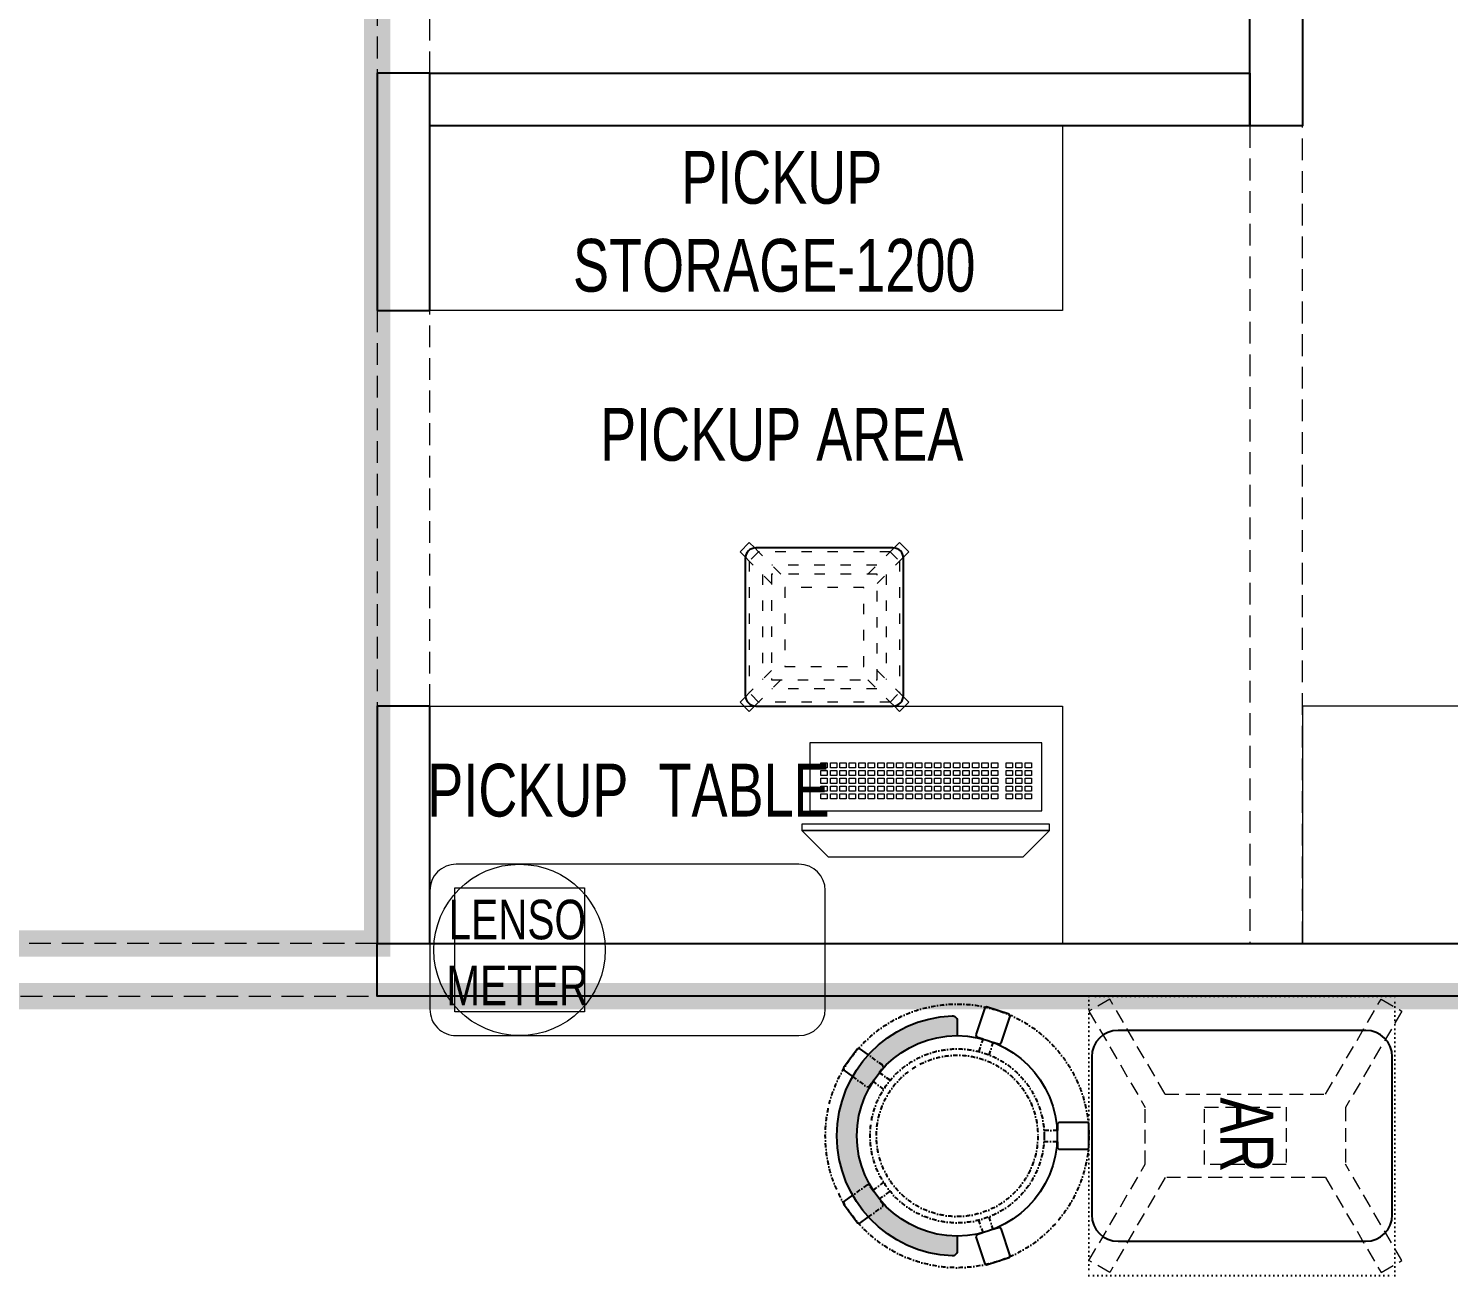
# Model space of a CAD drawing. Header units: feet. Extents: x 5523391 to 5532259, y -5292968 to -5273531.
# Drawn here: x 5526338 to 5529032, y -5281253 to -5278888 of the extents above; entities that cross this region are included whole.
import ezdxf

# ---------------------------------------------------------------- set-up
doc = ezdxf.new("R2010")
doc.units = ezdxf.units.FT
doc.header["$LTSCALE"] = 33
doc.header["$MEASUREMENT"] = 0
for name, pattern in [('a_p6_plan_L18$0$HIDDEN', [0.375, 0.25, -0.125]), ('ACAD_ISO03W100', [30, 12, -18]), ('DASHDOT2', [0.5, 0.25, -0.125, 0, -0.125]), ('DOT', [0.25, 0, -0.25]), ('HIDDEN2', [4.7624999999999975, 3.174999999999998, -1.587499999999999])]:
    doc.linetypes.add(name, pattern=pattern)
for name, color, linetype, lineweight in [('HATCH', 9, 'Continuous', 9), ('LENS-PARTITION', 21, 'Continuous', 25), ('LENS-TEXT', 31, 'Continuous', 5), ('LENS_CURTAIN', 5, 'a_p6_plan_L18$0$HIDDEN', 9), ('LK-EQPMT', 3, 'Continuous', 18), ('LK-FF&E FLOOR', 1, 'Continuous', 9), ('LK-FF&E WALL', 1, 'Continuous', 9), ('LK-FLUTTED FINISH', 20, 'Continuous', 30), ('LK-IT', 3, 'Continuous', 18), ('LK-TILES FINISH', 251, 'Continuous', 5), ('LN-ELEVATION-1', 81, 'Continuous', 25), ('LN-ELEVATION-2', 103, 'Continuous', 20), ('LN-ELEVATION-3', 125, 'Continuous', 18), ('LN-ELEVATION-4', 145, 'Continuous', 13), ('LN-ELEVATION-5', 167, 'Continuous', 5)]:
    doc.layers.add(name, color=color, linetype=linetype, lineweight=lineweight)
doc.styles.add('LK TXT', font='GILC____.TTF', dxfattribs={"height": 100})

# ---------------------------------------------------------------- blocks, each defined once
blk = doc.blocks.new('AR')
at = {"layer": 'LN-ELEVATION-2', "linetype": 'DOT', "lineweight": 25}
blk.add_lwpolyline([(0, 13.41378593863919), (530, 13.41378593863919), (530, 593.4137859386392), (0, 593.4137859386392)], close=True, dxfattribs=at)
at = {"layer": 'LN-ELEVATION-2', "lineweight": 25}
blk.add_lwpolyline([(465, 68.22063546301797), (465, 538.2206354630179, 0.4142135623730951), (415, 588.2206354630177), (115, 588.2206354630177, 0.4142135623730951), (65, 538.2206354630179), (65, 68.22063546301797, 0.4142135623730951), (115, 18.22063546301797), (415, 18.22063546301797, 0.4142135623730951)], format="xyb", close=True, dxfattribs=at)
at = {"layer": 'LN-ELEVATION-4', "linetype": 'HIDDEN2', "ltscale": 0.25}
for points in [[(185.8456009030342, 448.8780772723258), (5.888936847448348, 554.0078910568263), (28.48512306064368, 593.350836840691), (211.0874861851335, 486.6754184374586)], [(344.154399111867, 448.8780772762837), (524.1110631600021, 554.0078910947777), (501.5148769393563, 593.3508368753828), (318.9125138223171, 486.6754184374586)], [(211.0874861851335, 486.6754184376913), (318.9125138223171, 486.6754184376913)], [(185.8456009030342, 144.472759603057), (185.8456009030342, 448.8780772723258)], [(344.154399111867, 448.8780772762837), (344.154399111867, 144.4727595990989)], [(185.8456009030342, 144.472759603057), (5.888936847448348, 39.34294581855647), (28.48512306064368, 3.46917659e-08), (211.0874861851335, 106.6754184379242)], [(344.154399111867, 144.4727595990989), (524.1110631600021, 39.34294578060508), (501.5148769393563, 0), (318.9125138223171, 106.6754184379242)], [(318.9125138223171, 106.6754184376914), (211.0874861851335, 106.6754184376914)]]:
    blk.add_lwpolyline(points, dxfattribs=at)
blk.add_lwpolyline([(210.8456009030342, 373.9866790841333), (319.154399111867, 373.9866790841333), (319.154399111867, 219.3641577917151), (210.8456009030342, 219.3641577917151)], close=True, dxfattribs=at)
blk = doc.blocks.new('DR STOOL')
at = {"layer": 'HATCH'}
h = blk.add_hatch(dxfattribs=at)
h.set_pattern_fill('ANSI36', color=250, angle=-90.00000000000001)
h.set_pattern_definition([(315, (-227.8099174643867, 917.3997257252777), (6.173926083235043, -1.683798022700468), [7.9375, -1.587499999999999, 0, -1.587499999999999])])
edge = h.paths.add_edge_path()
edge.add_line((-190.0000000041909, 4.511094e-10), (-218.6899174675346, 4.511094e-10))
edge.add_arc((-218.6899174670689, 9.120000000388245), 9.119999999940092, 177.6119845363388, 269.9999999996136, ccw=False)
edge.add_arc((-1.8626451e-09, 3.565219e-10), 228.000000002257, 2.3880154632688004, 177.6119845367313, ccw=False)
edge.add_arc((218.6899174633436, 9.120000000497384), 9.120000000051716, -90.00000000034493, 2.3880154629299, ccw=False)
edge.add_line((218.6899174633436, 4.511094e-10), (190, 4.511094e-10))
edge.add_arc((-1.8626451e-09, 4.511094e-10), 190.000000001979, -1.27e-14, 180)
at = {"layer": 'LN-ELEVATION-1', "color": 1, "ltscale": 100}
for p, q in [((-128.6221585394814, 215.4841044476634), (-165.2704676063731, 189.0243927398114)), ((-124.7228340068832, 214.8545704018979), (-128.6221585394814, 215.4841044476634)), ((128.7014972954057, 215.5933048763618), (124.7553772013634, 214.9803744515593)), ((128.7014972954057, 215.5933048763618), (124.7553772013634, 214.9803744515593)), ((165.1911288509145, 188.915192311113), (128.7014972954057, 215.5933048763618)), ((165.1911288509145, 188.915192311113), (128.7014972954057, 215.5933048763618)), ((-165.2704676063731, 189.0243927398114), (-165.9069543029182, 185.0820035930228)), ((-112.6981821293011, 198.1996966340157), (-124.7228340068832, 214.8545704018979)), ((124.7553772013634, 214.9803744515593), (112.5488144652918, 198.2845540212292)), ((165.7973639420234, 185.0121775862135), (165.1911288509145, 188.915192311113)), ((165.7973639420234, 185.0121775862135), (165.1911288509145, 188.915192311113)), ((-165.9069543029182, 185.0820035930228), (-153.8003208162263, 168.3135803133482)), ((153.6734594982117, 168.4294150282658), (165.7973639420234, 185.0121775862135)), ((-242.9550312487409, -52.24013893969095), (-244.7482102331705, -55.75945052818861)), ((-191.2928382232785, -35.45407700946089), (-242.9550312487409, -52.24013893969095)), ((-187.9259491492994, -37.1695928365807), (-191.2928382232785, -35.45407700946089)), ((-184.1424400564283, -48.81403796559607), (-187.9259491492994, -37.1695928365807)), ((188.0651108901948, -36.96233201187715), (184.0504167033359, -49.19388854173303)), ((191.3981811110861, -35.27656588272658), (188.0651108901948, -36.96233201187715)), ((243.0100176925771, -52.21682526778022), (191.3981811110861, -35.27656588272658)), ((244.8123673382215, -55.78040257930116), (243.0100176925771, -52.21682526778022)), ((-244.7482102331705, -55.75945052818861), (-230.7800458371639, -98.74904560100549)), ((-173.8639617776498, -80.4479453730819), (-177.8421125086024, -68.2044548037811)), ((-175.5596735184081, -83.7759667420105), (-173.8639617776498, -80.4479453730819)), ((177.6922140880488, -68.56540505095472), (173.8739495249465, -80.1985000452405)), ((173.8739495249465, -80.1985000452405), (175.5794035866856, -83.5704969359358)), ((230.715890809428, -98.7280946081737), (244.8123673382215, -55.78040257930116)), ((-230.7800458371639, -98.74904560100549), (-227.2218665438704, -100.5620286722478)), ((-227.2218665438704, -100.5620286722478), (-175.5596735184081, -83.7759667420105)), ((175.5794035866856, -83.5704969359358), (227.1912401677109, -100.5107563209894)), ((227.1912401677109, -100.5107563209894), (230.715890809428, -98.7280946081737)), ((-22.72193054761737, -190.2142363802995), (-25.39390889601782, -192.886214728569)), ((-25.39390889601782, -192.886214728569), (-25.39390889601782, -247.2070584567482)), ((-10.47823652112856, -190.2142363802995), (-22.72193054761737, -190.2142363802995)), ((22.78362171910703, -190.2142363802995), (9.910054048988968, -190.2142363802995)), ((25.42475448176265, -192.8553691428751), (22.78362171910703, -190.2142363802995)), ((25.42475448176265, -247.1762128710543), (25.42475448176265, -192.8553691428751)), ((-25.39390889601782, -247.2070584567482), (-22.60096735274419, -250)), ((-22.60096735274419, -250), (22.60096735274419, -250)), ((22.60096735274419, -250), (25.42475448176265, -247.1762128710543))]:
    blk.add_line(p, q, dxfattribs=at)
at = {"layer": 'LN-ELEVATION-1', "linetype": 'DASHDOT2'}
for p, q in [((-92.92521573789418, 170.8129362839827), (-112.6981821293011, 198.1996966340157)), ((112.5488144652918, 198.2845540212292), (92.69529851106927, 171.1294289919315)), ((-153.8003208162263, 168.3135803133482), (-134.1093360339291, 141.0403694751003)), ((-103.4542870586738, 159.9154408004979), (-93.52748446213081, 167.0824927485227)), ((-93.52748446213081, 167.0824927485227), (-92.92521573789418, 170.8129362839827)), ((92.69529851106927, 171.1294289919315), (93.26858203159645, 167.4385604566923)), ((93.26858203159645, 167.4385604566923), (103.6608748426661, 159.8406005539291)), ((133.7372852512635, 141.1612321265929), (153.6734594982117, 168.4294150282658)), ((-134.1093360339291, 141.0403694751003), (-130.4219571123831, 140.4450534014686)), ((-130.4219571123831, 140.4450534014686), (-119.9844727469608, 147.9808124662595)), ((-119.9844727469608, 147.9808124662595), (-105.3687285655178, 126.9741353208374)), ((-88.15393704269081, 139.4771787207864), (-103.4542870586738, 159.9154408004979)), ((103.6608748426661, 159.8406005539291), (88.19885099539533, 139.4487815762331)), ((105.4096150295809, 126.94019481352), (120.1194891873747, 147.8074627162714)), ((120.1194891873747, 147.8074627162714), (130.0033113472163, 140.5812532722048)), ((130.0033113472163, 140.5812532722048), (133.7372852512635, 141.1612321265929)), ((-159.954806596972, -40.49024384317454), (-184.1424400564283, -48.81403796559607)), ((184.0504167033359, -49.19388854173303), (159.8786162491887, -40.79004861696012)), ((-177.8421125086024, -68.2044548037811), (-153.4148110738024, -60.73628028803068)), ((153.3006618716754, -61.02382378749462), (177.6922140880488, -68.56540505095472)), ((-10.92024635523557, -164.6382343793375), (-10.47823652112856, -190.2142363802995)), ((9.910054048988968, -190.2142363802995), (10.35584833659231, -164.674698740353))]:
    blk.add_line(p, q, dxfattribs=at)
at = {"layer": 'LN-ELEVATION-1', "color": 1, "ltscale": 100}
blk.add_lwpolyline([(-190.0000000023283, 0), (-218.6899174656719, 0, -0.4264743413925903), (-227.8019973598421, 9.5, -0.959166304662544), (227.8019973593764, 9.5, -0.4264743413925903), (218.6899174647406, 0), (190.0000000013969, 0)], format="xyb", dxfattribs=at)
at = {"layer": 'LN-ELEVATION-1', "linetype": 'DASHDOT2'}
for radius in [250, 165, 153]:
    blk.add_circle((0, 0), radius, dxfattribs=at)
at = {"layer": 'LN-ELEVATION-1', "color": 1, "ltscale": 100}
blk.add_circle((0, 0), 190, dxfattribs=at)
blk = doc.blocks.new('CLENS 600 TYPE 6')
at = {"layer": 'LN-ELEVATION-1', "ltscale": 0.5}
blk.add_lwpolyline([(130, -225), (-130, -225, -0.4142135623730951), (-150, -205), (-150, 55, -0.4142135623730951), (-130, 75), (130, 75, -0.4142135623730951), (150, 55), (150, -205, -0.4142135623730951)], format="xyb", close=True, dxfattribs=at)
at = {"layer": 'LN-ELEVATION-3', "linetype": 'ACAD_ISO03W100', "ltscale": 0.05}
for p, q in [((-82.3223304701969, 25), (-124.6966991401277, 67.374368671095)), ((124.696699141059, 67.3743686703965), (-124.6966991401277, 67.374368671095)), ((82.3223304701969, 25), (124.6966991401277, 67.374368671095)), ((-100, 7.322330470196902), (-142.3743686703965, 49.69669914152472)), ((-142.3743686708621, -199.6966991410591), (-142.3743686708621, 49.69669914105907)), ((99.69669914059341, 42.3743686703965), (-99.69669913966207, 42.374368671095)), ((100, 7.322330470196902), (142.3743686703965, 49.69669914152472)), ((142.3743686708621, -199.6966991410591), (142.3743686708621, 49.69669914105907)), ((-117.3743686703965, -174.6966991408262), (-117.3743686703965, 24.69669914152473)), ((117.3743686703965, -174.6966991408262), (117.3743686703965, 24.69669914152473)), ((-100, -157.3223304701969), (-142.3743686703965, -199.6966991415247)), ((100, -157.3223304701969), (142.3743686703965, -199.6966991415247)), ((-82.3223304701969, -175), (-124.6966991401277, -217.374368671095)), ((82.3223304701969, -175), (124.6966991401277, -217.374368671095)), ((99.69669914059341, -192.3743686703965), (-99.69669913966207, -192.374368671095)), ((124.696699141059, -217.3743686703965), (-124.6966991401277, -217.374368671095))]:
    blk.add_line(p, q, dxfattribs=at)
for points in [[(-132.2008663183078, 74.87853584764525), (-124.696699141059, 67.3743686703965), (-142.3743686708621, 49.69669914105907), (-149.8785358476452, 57.20086631807498)], [(132.2008663183078, 74.87853584764525), (124.696699141059, 67.3743686703965), (142.3743686708621, 49.69669914105907), (149.8785358476452, 57.20086631807498)], [(-132.2008663183078, -224.8785358476453), (-124.696699141059, -217.3743686703965), (-142.3743686708621, -199.6966991410591), (-149.8785358476452, -207.200866318075)], [(132.2008663183078, -224.8785358476453), (124.696699141059, -217.3743686703965), (142.3743686708621, -199.6966991410591), (149.8785358476452, -207.200866318075)]]:
    blk.add_lwpolyline(points, dxfattribs=at)
for points in [[(100, -175), (-100, -175), (-100, 25), (100, 25)], [(75, -150), (-75, -150), (-75, 0), (75, 0)]]:
    blk.add_lwpolyline(points, close=True, dxfattribs=at)
at = {"layer": 'LN-ELEVATION-5', "ltscale": 0.5}
for points in [[(-149.8785358476452, 57.20086631807498), (-160.0520382001995, 67.37436867062934), (-142.3743686708621, 85.05203819996677), (-132.2008663183078, 74.87853584787806)], [(149.8785358476452, 57.20086631807498), (160.0520382001995, 67.37436867062934), (142.3743686708621, 85.05203819996677), (132.2008663183078, 74.87853584787806)], [(-149.8785358476452, -207.200866318075), (-160.0520382001995, -217.3743686706294), (-142.3743686708621, -235.0520381999668), (-132.2008663183078, -224.8785358478781)], [(149.8785358476452, -207.200866318075), (160.0520382001995, -217.3743686706294), (142.3743686708621, -235.0520381999668), (132.2008663183078, -224.8785358478781)]]:
    blk.add_lwpolyline(points, dxfattribs=at)
blk = doc.blocks.new('*U22')
at = {"layer": 'LK-EQPMT', "ltscale": 12}
blk.add_lwpolyline([(5.986879315214991, 4.914598100478997), (-5.986879315214991, 4.914598100478997), (-5.986879315214991, -4.914598100478997), (5.986879315214991, -4.914598100478997)], close=True, dxfattribs=at)
blk = doc.blocks.new('*U23')
at = {"color": 0, "linetype": 'ByBlock', "lineweight": -2}
for p in [(0, 0), (17.96063794564497, 0), (35.92127589128995, 0), (53.88191383693492, 0), (71.8425517825799, 0), (89.80318972822487, 0), (107.7638276738698, 0), (125.7244656195148, 0), (143.6851035651598, 0), (161.6457415108048, 0), (179.6063794564497, 0), (197.5670174020947, 0), (215.5276553477397, 0), (233.4882932933847, 0), (251.4489312390296, 0), (269.4095691846746, 0), (287.3702071303196, 0), (305.3308450759646, 0), (323.2914830216096, 0), (-9e-16, -14.74379430143699), (-1.8e-15, -29.48758860287398), (17.96063794564497, -14.74379430143699), (17.96063794564497, -29.48758860287398), (35.92127589128995, -14.74379430143699), (35.92127589128995, -29.48758860287398), (53.88191383693492, -14.74379430143699), (53.88191383693492, -29.48758860287398), (71.8425517825799, -14.74379430143699), (71.8425517825799, -29.48758860287398), (89.80318972822487, -14.74379430143699), (89.80318972822487, -29.48758860287398), (107.7638276738698, -14.74379430143699), (107.7638276738698, -29.48758860287398), (125.7244656195148, -14.74379430143699), (125.7244656195148, -29.48758860287398), (143.6851035651598, -14.74379430143699), (143.6851035651598, -29.48758860287398), (161.6457415108048, -14.74379430143699), (161.6457415108048, -29.48758860287398), (179.6063794564497, -14.74379430143699), (179.6063794564497, -29.48758860287398), (197.5670174020947, -14.74379430143699), (197.5670174020947, -29.48758860287398), (215.5276553477397, -14.74379430143699), (215.5276553477397, -29.48758860287398), (233.4882932933847, -14.74379430143699), (233.4882932933847, -29.48758860287398), (251.4489312390296, -14.74379430143699), (251.4489312390296, -29.48758860287398), (269.4095691846746, -14.74379430143699), (269.4095691846746, -29.48758860287398), (287.3702071303196, -14.74379430143699), (287.3702071303196, -29.48758860287398), (305.3308450759646, -14.74379430143699), (305.3308450759646, -29.48758860287398), (323.2914830216096, -14.74379430143699), (323.2914830216096, -29.48758860287398), (-2.7e-15, -44.23138290431096), (17.96063794564497, -44.23138290431096), (35.92127589128995, -44.23138290431096), (53.88191383693492, -44.23138290431096), (71.8425517825799, -44.23138290431096), (89.80318972822487, -44.23138290431096), (107.7638276738698, -44.23138290431096), (125.7244656195148, -44.23138290431096), (143.6851035651598, -44.23138290431096), (161.6457415108048, -44.23138290431096), (179.6063794564497, -44.23138290431096), (197.5670174020947, -44.23138290431096), (215.5276553477397, -44.23138290431096), (233.4882932933847, -44.23138290431096), (251.4489312390296, -44.23138290431096), (269.4095691846746, -44.23138290431096), (287.3702071303196, -44.23138290431096), (305.3308450759646, -44.23138290431096), (323.2914830216096, -44.23138290431096), (-3.6e-15, -58.97517720574795), (17.96063794564497, -58.97517720574795), (35.92127589128994, -58.97517720574795), (53.88191383693492, -58.97517720574795), (71.8425517825799, -58.97517720574795), (89.80318972822487, -58.97517720574795), (107.7638276738698, -58.97517720574795), (125.7244656195148, -58.97517720574795), (143.6851035651598, -58.97517720574795), (161.6457415108048, -58.97517720574795), (179.6063794564497, -58.97517720574795), (197.5670174020947, -58.97517720574795), (215.5276553477397, -58.97517720574795), (233.4882932933847, -58.97517720574795), (251.4489312390296, -58.97517720574795), (269.4095691846746, -58.97517720574795), (287.3702071303196, -58.97517720574795), (305.3308450759646, -58.97517720574795), (323.2914830216096, -58.97517720574795)]:
    blk.add_blockref('*U22', p, dxfattribs=at)
blk = doc.blocks.new('*U20')
at = {"layer": 'LK-EQPMT', "ltscale": 12}
blk.add_lwpolyline([(5.986879315214991, 4.914598100478997), (-5.986879315214991, 4.914598100478997), (-5.986879315214991, -4.914598100478997), (5.986879315214991, -4.914598100478997)], close=True, dxfattribs=at)
blk = doc.blocks.new('*U21')
at = {"color": 0, "linetype": 'ByBlock', "lineweight": -2}
for p in [(0, 0), (17.96063794564497, 0), (35.92127589128995, 0), (-9e-16, -14.74379430143699), (-1.8e-15, -29.48758860287398), (17.96063794564497, -14.74379430143699), (17.96063794564497, -29.48758860287398), (35.92127589128995, -14.74379430143699), (35.92127589128995, -29.48758860287398), (-2.7e-15, -44.23138290431096), (17.96063794564497, -44.23138290431096), (35.92127589128995, -44.23138290431096), (-3.6e-15, -58.97517720574795), (17.96063794564497, -58.97517720574795), (35.92127589128994, -58.97517720574795)]:
    blk.add_blockref('*U20', p, dxfattribs=at)
blk = doc.blocks.new('*U15')
at = {"ltscale": 12}
blk.add_lwpolyline([(8.040144996717572, 2.91038e-11), (8.040144996717572, 129.0940371821052), (448.0401449967176, 129.0940371821052), (448.0401449967176, 2.91038e-11)], close=True, dxfattribs=at)
for name, p in [('*U23', (35.16895717114949, 101.6202952143818)), ('*U21', (386.6121428576974, 101.6202952143818))]:
    blk.add_blockref(name, p)
blk = doc.blocks.new('Pickup table PC')
at = {"layer": 'LN-ELEVATION-2', "ltscale": 0.5}
for points in [[(470, 50), (0, 50), (0, 62), (470, 62)], [(420, 0), (50, 0), (0, 50), (470, 50)]]:
    blk.add_lwpolyline(points, close=True, dxfattribs=at)

msp = doc.modelspace()

# ---------------------------------------------------------------- linework, layer by layer
at = {"layer": 'LENS-PARTITION'}
for points in [[(5528654.915644396, -5276622.956515531), (5528754.915644396, -5276622.956515531), (5528754.915644401, -5279072.95651553), (5528654.915644401, -5279072.95651553)], [(5526999.915644398, -5279422.956515531), (5527099.915644398, -5279422.956515531), (5527099.915644398, -5278972.956515531), (5526999.915644398, -5278972.956515531)], [(5527099.915644398, -5278972.956515532), (5528654.915644397, -5278972.956515531), (5528654.915644397, -5279072.95651553), (5527099.915644398, -5279072.95651553)], [(5526999.915644398, -5280622.956515531), (5527099.915644398, -5280622.956515531), (5527099.915644398, -5280172.956515531), (5526999.915644398, -5280172.956515531)], [(5526999.915644398, -5280622.956515531), (5530924.915644397, -5280622.956515531), (5530924.915644397, -5280722.956515531), (5526999.915644398, -5280722.956515531)]]:
    msp.add_lwpolyline(points, close=True, dxfattribs=at)
at = {"layer": 'LENS_CURTAIN', "ltscale": 5}
for points in [[(5526999.915644398, -5278222.956515531), (5526999.915644398, -5278972.956515531), (5527099.915644398, -5278972.956515531), (5527099.915644398, -5278222.956515531)], [(5528654.915644397, -5279072.95651553), (5528654.915644397, -5280622.956515531), (5528754.915644396, -5280622.956515531), (5528754.915644396, -5279072.95651553)], [(5526999.915644398, -5279422.956515531), (5526999.915644398, -5280172.956515531), (5527099.915644398, -5280172.956515531), (5527099.915644398, -5279422.956515531)], [(5526999.915644398, -5280622.956515531), (5526199.915644396, -5280622.95651553), (5526199.915644396, -5280722.95651553), (5526999.915644398, -5280722.956515531)], [(5527849.915644398, -5280622.956515531), (5527099.915644398, -5280622.956515531), (5527099.915644398, -5280722.956515531), (5527849.915644398, -5280722.956515531)]]:
    msp.add_lwpolyline(points, close=True, dxfattribs=at)
at = {"layer": 'LK-EQPMT'}
msp.add_lwpolyline([(5527147.019289269, -5280752.956520703), (5527147.019289269, -5280517.956520703), (5527393.019289269, -5280517.956520703), (5527393.019289269, -5280752.956520703)], close=True, dxfattribs=at)
at = {"layer": 'LK-FF&E WALL'}
for points in [[(5527099.915644398, -5279422.956515531), (5527099.915644398, -5279072.95651553), (5528299.915644399, -5279072.95651553), (5528299.915644399, -5279422.956515531)], [(5528299.915640263, -5280622.956515531), (5527099.915644398, -5280622.956515531), (5527099.915644398, -5280172.956515532), (5528299.915640263, -5280172.956515532)], [(5528754.915644396, -5280622.956515531), (5529954.915644396, -5280622.956515531), (5529954.915644396, -5280172.956515532), (5528754.915644396, -5280172.956515532)]]:
    msp.add_lwpolyline(points, close=True, dxfattribs=at)
msp.add_lwpolyline([(5527849.915644399, -5280747.956516192), (5527849.915644399, -5280522.956525214, 0.4142135623730951), (5527799.915644399, -5280472.956525214), (5527149.915644399, -5280472.956525214, 0.4142135623730951), (5527099.915644398, -5280522.956525214), (5527099.915644398, -5280747.956516192, 0.4142135623730951), (5527149.915644399, -5280797.956516192), (5527799.915644399, -5280797.956516192, 0.4142135623730951)], format="xyb", close=True, dxfattribs=at)
msp.add_circle((5527270.019289269, -5280635.456520703), 162.4999954886734, dxfattribs=at)
at = {"layer": 'LK-FLUTTED FINISH', "linetype": 'ACAD_ISO03W100', "ltscale": 0.05, "const_width": 50}
msp.add_lwpolyline([(5529474.915644397, -5280722.956515531), (5524599.915644397, -5280722.956515531)], dxfattribs=at)
at = {"layer": 'LK-TILES FINISH', "color": 212, "linetype": 'ACAD_ISO03W100', "ltscale": 0.05, "const_width": 50}
msp.add_lwpolyline([(5526199.915644396, -5278222.956515531), (5526999.915644398, -5278222.956515531), (5526999.915644398, -5280622.956515531), (5526199.915644396, -5280622.956515531)], close=True, dxfattribs=at)

# ---------------------------------------------------------------- block references
at = {"layer": 'LK-FF&E FLOOR', "rotation": 89.99999999999999}
for name, p in [('AR', (5528943.329430338, -5281252.956515531)), ('DR STOOL', (5528099.915644397, -5280987.956515532))]:
    msp.add_blockref(name, p, dxfattribs=at)
at = {"layer": 'LK-FF&E WALL', "xscale": -1, "rotation": 180}
msp.add_blockref('CLENS 600 TYPE 6', (5527848.141507553, -5280097.956515532), dxfattribs=at)
at = {"layer": 'LK-IT', "ltscale": 0.5, "xscale": -1, "rotation": 180}
msp.add_blockref('*U15', (5527812.333722009, -5280242.617832755), dxfattribs=at)
at = {"layer": 'LK-IT', "xscale": -1}
msp.add_blockref('Pickup table PC', (5528275.373867006, -5280458.832920519), dxfattribs=at)

# ---------------------------------------------------------------- texts
at = {"layer": 'LENS-TEXT', "color": 0, "linetype": 'Continuous', "ltscale": 3, "attachment_point": 5, "style": 'LK TXT'}
for s, width, gutter_width, insert, char_height in [(' PICKUP STORAGE-1200', 1099.486866972408, 0.9999999999999992, (5527752.997845253, -5279254.502002953), 100), (' PICKUP AREA', 1099.486866972408, 0.9999999999999992, (5527752.997845253, -5279658.514399447), 100), ('PICKUP  TABLE  ', 783.9636358173434, 0.9999999999999992, (5527476.565822861, -5280333.109801963), 100), ('LENSO\\PMETER', 353.0555573365615, 0.5, (5527265.719202159, -5280640.274022283), 75)]:
    msp.add_mtext_dynamic_manual_height_columns(s, width=width, gutter_width=gutter_width, heights=[0], dxfattribs=dict(at, insert=insert, char_height=char_height))
at = {"layer": 'LENS-TEXT', "color": 0, "linetype": 'Continuous', "ltscale": 3, "insert": (5528649.400088455, -5280986.299478626), "char_height": 100, "attachment_point": 5, "rotation": 270, "style": 'LK TXT'}
msp.add_mtext_dynamic_manual_height_columns('AR', width=237.4408088319178, gutter_width=12.5, heights=[0], dxfattribs=at)

doc.saveas('drawing.dxf')
